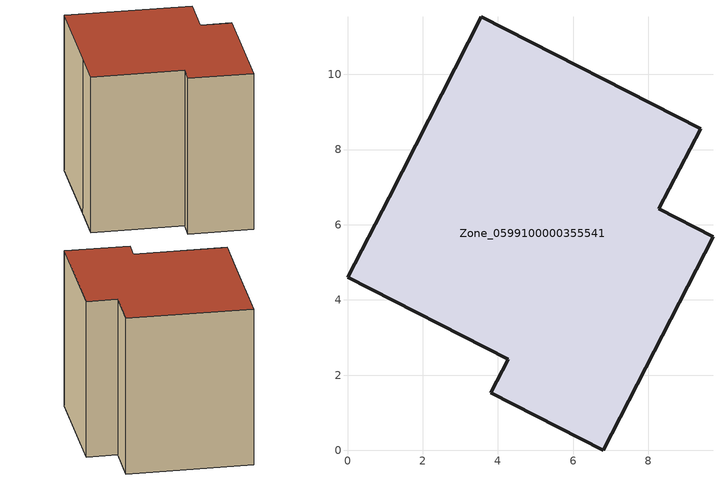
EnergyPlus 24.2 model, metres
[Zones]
Zone_0599100000355541
 floor ground (C_G): 9.72,5.68 6.8,0 3.81,1.53 4.27,2.43 0,4.61 1.11,6.74 3.56,11.54 9.39,8.56 8.28,6.43 z3.92
 wall outside (C_F): 1.11,6.74 0,4.61 4.27,2.43 3.81,1.53 6.8,0 9.72,5.68 8.28,6.43 9.39,8.56 3.56,11.54 1.11,6.74 z3.92:12.49
 roof outside (C_R): 9.39,8.56 3.56,11.54 1.11,6.74 0,4.61 4.27,2.43 3.81,1.53 6.8,0 9.72,5.68 8.28,6.43 z12.49
[BUILDING]
Pand.0599100000355541: North Axis=0; Terrain=City; Loads Convergence Tolerance Value=0.04; Temperature Convergence Tolerance Value=0.4; Solar Distribution=FullExterior; Maximum Number of Warmup Days=25; Minimum Number of Warmup Days=1
[Site:Location]
Rotterdam.The.Hague.AP_ZH_NLD Design_Conditions: Latitude=51.96; Longitude=4.45; Time Zone=1; Elevation=-4.5
[SITE:GROUNDTEMPERATURE:BUILDINGSURFACE]
18, 18, 18, 18, 18, 18, 18, 18, 18, 18, 18, 18
[MATERIAL] Thermal Absorptance=0.9; Solar Absorptance=0.7; Visible Absorptance=0.7
Name | Roughness | Thickness | Conductivity | Density | Specific Heat
G.TI.1992-2005 | MediumSmooth | 0.15 | 0.06 | 540 | 1210
F.TI.1992-2005 | Rough | 0.3 | 0.12 | 1920 | 840
R.TI.1992-2005 | MediumRough | 0.2 | 0.08 | 1500 | 1000
[CONSTRUCTION]
C_G: G.TI.1992-2005
C_F: F.TI.1992-2005
C_R: R.TI.1992-2005
[ZONE]
Zone_0599100000355541: Type=1; Multiplier=1; Ceiling Height=Autocalculate; Volume=Autocalculate; Floor Area=autocalculate; Part of Total Floor Area=Yes
[ZONEINFILTRATION:DESIGNFLOWRATE]
Infil_Zone_0599100000355541: Zone or ZoneList or Space or SpaceList=Zone_0599100000355541; Schedule=AlwaysOn; Design Flow Rate Calculation Method=Flow/Area; Flow Rate per Floor Area=0.0015; Constant Term Coefficient=1; Temperature Term Coefficient=0; Velocity Term Coefficient=0; Velocity Squared Term Coefficient=0
[HVACTEMPLATE:ZONE:IDEALLOADSAIRSYSTEM]
Zone_0599100000355541: Maximum Heating Supply Air Temperature=50; Minimum Cooling Supply Air Temperature=13; Maximum Heating Supply Air Humidity Ratio=0.0156; Minimum Cooling Supply Air Humidity Ratio=0.0077; Heating Limit=NoLimit; Cooling Limit=NoLimit; Dehumidification Control Type=ConstantSensibleHeatRatio; Cooling Sensible Heat Ratio=0.7; Dehumidification Setpoint=60; Humidification Control Type=None; Humidification Setpoint=30; Outdoor Air Method=None; Outdoor Air Flow Rate per Person=0.00944; Outdoor Air Flow Rate per Zone Floor Area=0; Outdoor Air Flow Rate per Zone=0; Demand Controlled Ventilation Type=None; Outdoor Air Economizer Type=NoEconomizer; Heat Recovery Type=None; Sensible Heat Recovery Effectiveness=0.7; Latent Heat Recovery Effectiveness=0.65
[ZONECONTROL:THERMOSTAT]
ThermostatControl_Zone_0599100000355541: Zone or ZoneList=Zone_0599100000355541; Control Type Schedule=DualSetpointControlType; Control 1=Thermostat_Zone_0599100000355541; Temperature Difference Between Cutout And Setpoint=0
[THERMOSTATSETPOINT:DUALSETPOINT]
Thermostat_Zone_0599100000355541: Heating Setpoint Temperature Schedule=HeatingSetpoint_Zone_0599100000355541; Cooling Setpoint Temperature Schedule=CoolingSetpoint_Zone_0599100000355541
[SCHEDULE:COMPACT]
HeatingSetpoint_Zone_0599100000355541: Through: 12/31, For: AllDays, Until: 24:00, 21
CoolingSetpoint_Zone_0599100000355541: Through: 12/31, For: AllDays, Until: 24:00, 24
DualSetpointControlType: Through: 12/31, For: AllDays, Until: 24:00, 4
AlwaysOn: Through: 12/31, For: AllDays, Until: 24:00, 1
